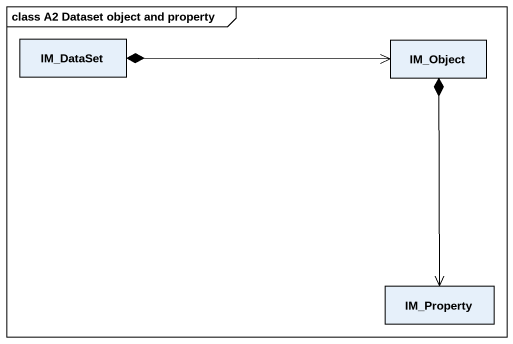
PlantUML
@startuml
mainframe class A2 Dataset object and property
hide circle
hide empty members
class IM_DataSet
class IM_Object
class IM_Property
IM_DataSet *-right-> IM_Object
IM_Object *--> IM_Property
@enduml
